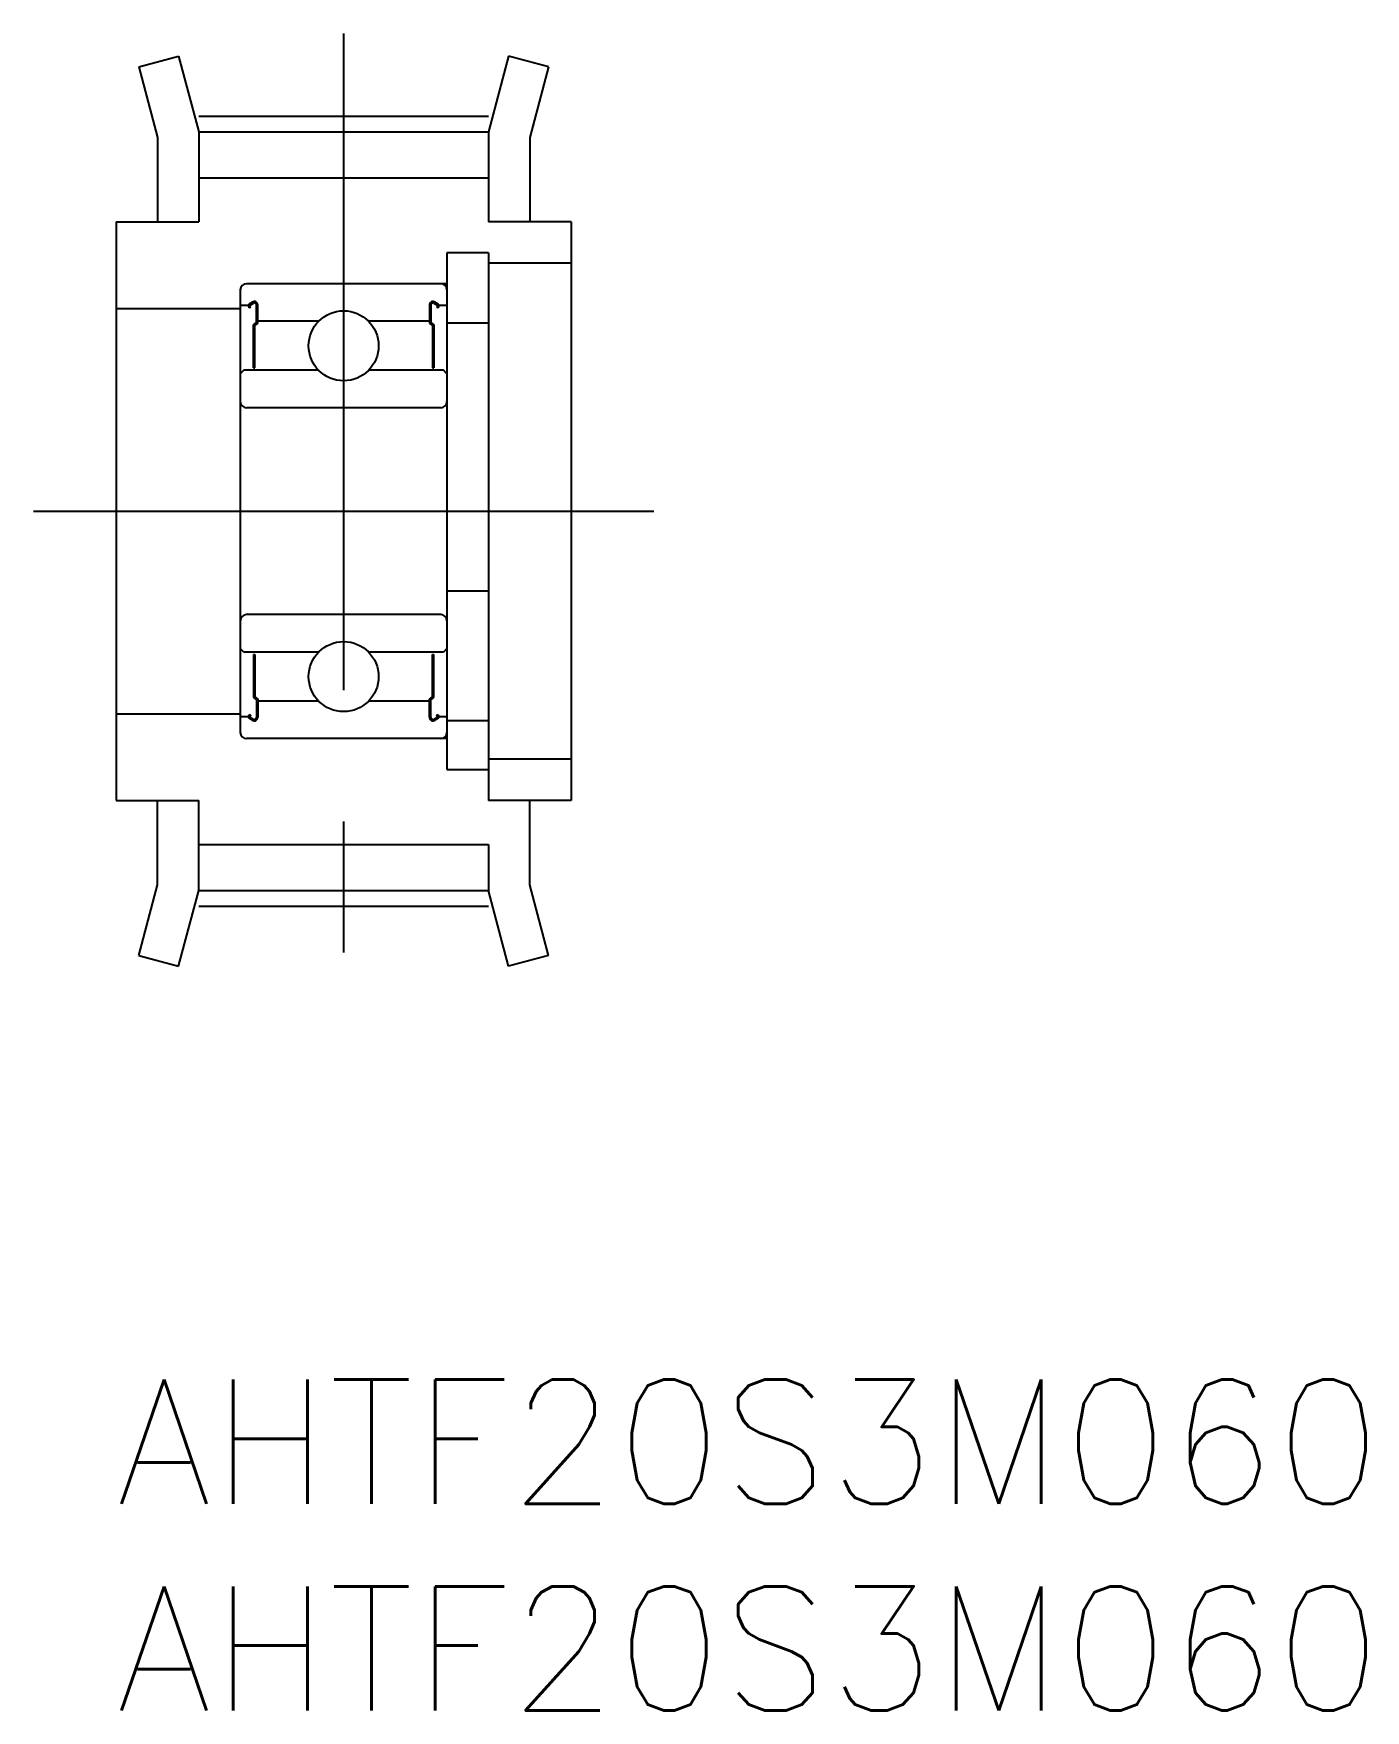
# Model space of a CAD drawing. Extents: x -2 to 30.2, y -8 to 32.5.
import ezdxf

# ---------------------------------------------------------------- set-up
doc = ezdxf.new("R2010")
doc.units = 0
doc.header["$LTSCALE"] = 0.5
doc.linetypes.add('CENTER', pattern=[50.8, 31.75, -6.35, 6.35, -6.35])
for name, color, linetype in [('MSM_CENTER', 1, 'CENTER'), ('MSM_CONTINUOUS', 7, 'CONTINUOUS'), ('MSM_PART_NUMBER', 7, 'CONTINUOUS')]:
    doc.layers.add(name, color=color, linetype=linetype)
doc.styles.get("Standard").update_dxf_attribs({"font": 'txt.shx', "height": 3, "bigfont": 'bigfont.shx'})

# ---------------------------------------------------------------- blocks, each defined once
blk = doc.blocks.new('*U3')
at = {"layer": 'MSM_PART_NUMBER'}
blk.add_text('AHTF20S3M060', height=3, dxfattribs=at).set_placement((0, -3))
blk = doc.blocks.new('*U4')
at = {"layer": 'MSM_PART_NUMBER'}
blk.add_text('AHTF20S3M060', height=3, dxfattribs=at).set_placement((0, -8))

msp = doc.modelspace()

# ---------------------------------------------------------------- linework, layer by layer
at = {"layer": 'MSM_CENTER'}
for p, q in [((5.5, 32.55), (5.5, 9.45)), ((2, 30.55), (9, 30.55)), ((-2, 21), (13, 21)), ((2, 11.45), (9, 11.45))]:
    msp.add_line(p, q, dxfattribs=at)
at = {"layer": 'MSM_CONTINUOUS'}
for p, q in [((0.544, 31.741), (1.51, 32)), ((0.544, 31.741), (1, 30.038)), ((1.51, 32), (2, 30.17)), ((9.49, 32), (9, 30.17)), ((10.456, 31.741), (9.49, 32)), ((10.456, 31.741), (10, 30.038)), ((1, 30.038), (1, 28)), ((2, 30.17), (2, 28)), ((2, 30.17), (9, 30.17)), ((9, 30.17), (9, 28)), ((10, 30.038), (10, 28)), ((2, 29.06), (9, 29.06)), ((0, 28), (2, 28)), ((0, 28), (0, 14)), ((11, 28), (9, 28)), ((11, 28), (11, 14)), ((8, 27.25), (8, 14.75)), ((9, 27.25), (8, 27.25)), ((9, 27.25), (9, 14)), ((11, 27), (9, 27)), ((8, 26.5), (3.15, 26.5)), ((3, 26.35), (3, 15.65)), ((3, 25.998), (3.025, 25.973)), ((3.195, 25.973), (3.025, 25.973)), ((3.292, 26.054), (3.213, 26.002)), ((3.252, 25.94), (3.231, 25.961)), ((3.31, 26.026), (3.232, 25.974)), ((3.389, 25.559), (3.389, 25.984)), ((3.423, 25.542), (3.423, 25.984)), ((7.577, 25.984), (7.577, 25.542)), ((7.611, 25.984), (7.611, 25.559)), ((7.768, 25.974), (7.69, 26.026)), ((7.787, 26.002), (7.708, 26.054)), ((7.769, 25.961), (7.748, 25.94)), ((7.975, 25.973), (7.805, 25.973)), ((8, 25.998), (7.975, 25.973)), ((0, 25.9), (3, 25.9)), ((3.229, 25.916), (3.207, 25.936)), ((3.229, 25.916), (3.252, 25.94)), ((3.319, 25.506), (3.389, 25.559)), ((3.448, 25.592), (3.423, 25.618)), ((4.896, 25.592), (3.448, 25.592)), ((7.552, 25.592), (6.104, 25.592)), ((7.577, 25.618), (7.552, 25.592)), ((7.611, 25.559), (7.681, 25.506)), ((7.748, 25.94), (7.771, 25.916)), ((7.793, 25.936), (7.771, 25.916)), ((9, 25.55), (8, 25.55)), ((3.319, 24.469), (3.319, 25.506)), ((3.352, 25.489), (3.423, 25.542)), ((3.352, 24.469), (3.352, 25.489)), ((7.577, 25.542), (7.648, 25.489)), ((7.648, 25.489), (7.648, 24.469)), ((7.681, 25.506), (7.681, 24.469)), ((3.085, 24.408), (3, 24.323)), ((4.896, 24.408), (3.085, 24.408)), ((3.319, 24.469), (3.352, 24.469)), ((7.915, 24.408), (6.104, 24.408)), ((7.648, 24.469), (7.681, 24.469)), ((8, 24.323), (7.915, 24.408)), ((7.85, 23.5), (3.15, 23.5)), ((9, 19.062), (8, 19.062)), ((7.85, 18.5), (3.15, 18.5)), ((3.085, 17.592), (3, 17.677)), ((4.896, 17.592), (3.085, 17.592)), ((3.319, 17.531), (3.352, 17.531)), ((3.319, 17.531), (3.319, 16.494)), ((3.352, 17.531), (3.352, 16.511)), ((7.915, 17.592), (6.104, 17.592)), ((7.648, 17.531), (7.681, 17.531)), ((7.648, 16.511), (7.648, 17.531)), ((7.681, 16.494), (7.681, 17.531)), ((8, 17.677), (7.915, 17.592)), ((3.319, 16.494), (3.389, 16.441)), ((3.352, 16.511), (3.423, 16.458)), ((3.389, 16.441), (3.389, 16.016)), ((3.423, 16.458), (3.423, 16.016)), ((3.448, 16.408), (3.423, 16.382)), ((4.896, 16.408), (3.448, 16.408)), ((7.552, 16.408), (6.104, 16.408)), ((7.577, 16.382), (7.552, 16.408)), ((7.577, 16.458), (7.648, 16.511)), ((7.577, 16.016), (7.577, 16.458)), ((7.611, 16.441), (7.681, 16.494)), ((7.611, 16.016), (7.611, 16.441)), ((0, 16.1), (3, 16.1)), ((3, 16.002), (3.025, 16.027)), ((3.195, 16.027), (3.025, 16.027)), ((3.229, 16.084), (3.207, 16.064)), ((3.292, 15.946), (3.213, 15.998)), ((3.229, 16.084), (3.252, 16.06)), ((3.252, 16.06), (3.231, 16.039)), ((3.31, 15.974), (3.232, 16.026)), ((7.768, 16.026), (7.69, 15.974)), ((7.787, 15.998), (7.708, 15.946)), ((7.748, 16.06), (7.771, 16.084)), ((7.769, 16.039), (7.748, 16.06)), ((7.793, 16.064), (7.771, 16.084)), ((7.975, 16.027), (7.805, 16.027)), ((8, 16.002), (7.975, 16.027)), ((9, 15.928), (8, 15.928)), ((8, 15.5), (3.15, 15.5)), ((8, 14.75), (9, 14.75)), ((11, 15), (9, 15)), ((0, 14), (2, 14)), ((1, 11.962), (1, 14)), ((2, 11.83), (2, 14)), ((11, 14), (9, 14)), ((10, 11.962), (10, 14)), ((2, 12.94), (9, 12.94)), ((9, 12.94), (9, 11.83)), ((0.544, 10.259), (1, 11.962)), ((1.51, 10), (2, 11.83)), ((2, 11.83), (9, 11.83)), ((9.49, 10), (9, 11.83)), ((10.456, 10.259), (10, 11.962)), ((0.544, 10.259), (1.51, 10)), ((10.456, 10.259), (9.49, 10))]:
    msp.add_line(p, q, dxfattribs=at)
for centre in [(5.5, 25), (5.5, 17)]:
    msp.add_circle(centre, 0.846, dxfattribs=at)
for centre, radius, start, end in [((3.15, 26.35), 0.15, 90, 180), ((7.85, 26.35), 0.15, 0, 90), ((3.237, 25.967), 0.0423, 123.5192, 226.0607), ((3.237, 25.967), 0.00846, 123.5173, 226.0606), ((3.338, 25.984), 0.0846, 0, 123.5193), ((3.338, 25.984), 0.0508, 0, 123.519), ((7.662, 25.984), 0.0846, 56.4807, 179.9999), ((7.662, 25.984), 0.0508, 56.481, 179.9999), ((7.763, 25.967), 0.00846, 313.9392, 56.4827), ((7.763, 25.967), 0.0423, 313.9392, 56.4807), ((3.15, 23.65), 0.15, 180, 270), ((7.85, 23.65), 0.15, 270, 0), ((3.15, 18.35), 0.15, 90, 180), ((7.85, 18.35), 0.15, 0, 90), ((3.237, 16.033), 0.0423, 133.9393, 236.4808), ((3.237, 16.033), 0.00846, 133.9394, 236.4827), ((3.338, 16.016), 0.0846, 236.4807, 0), ((3.338, 16.016), 0.0508, 236.481, 0), ((7.662, 16.016), 0.0846, 180.0001, 303.5193), ((7.662, 16.016), 0.0508, 180.0001, 303.519), ((7.763, 16.033), 0.00846, 303.5173, 46.0608), ((7.763, 16.033), 0.0423, 303.5193, 46.0608), ((3.15, 15.65), 0.15, 180, 270), ((7.85, 15.65), 0.15, 270, 0)]:
    msp.add_arc(centre, radius, start, end, dxfattribs=at)

# ---------------------------------------------------------------- block references
for name in ['*U3', '*U4']:
    msp.add_blockref(name, (0, 0), dxfattribs=at)

doc.saveas('drawing.dxf')
